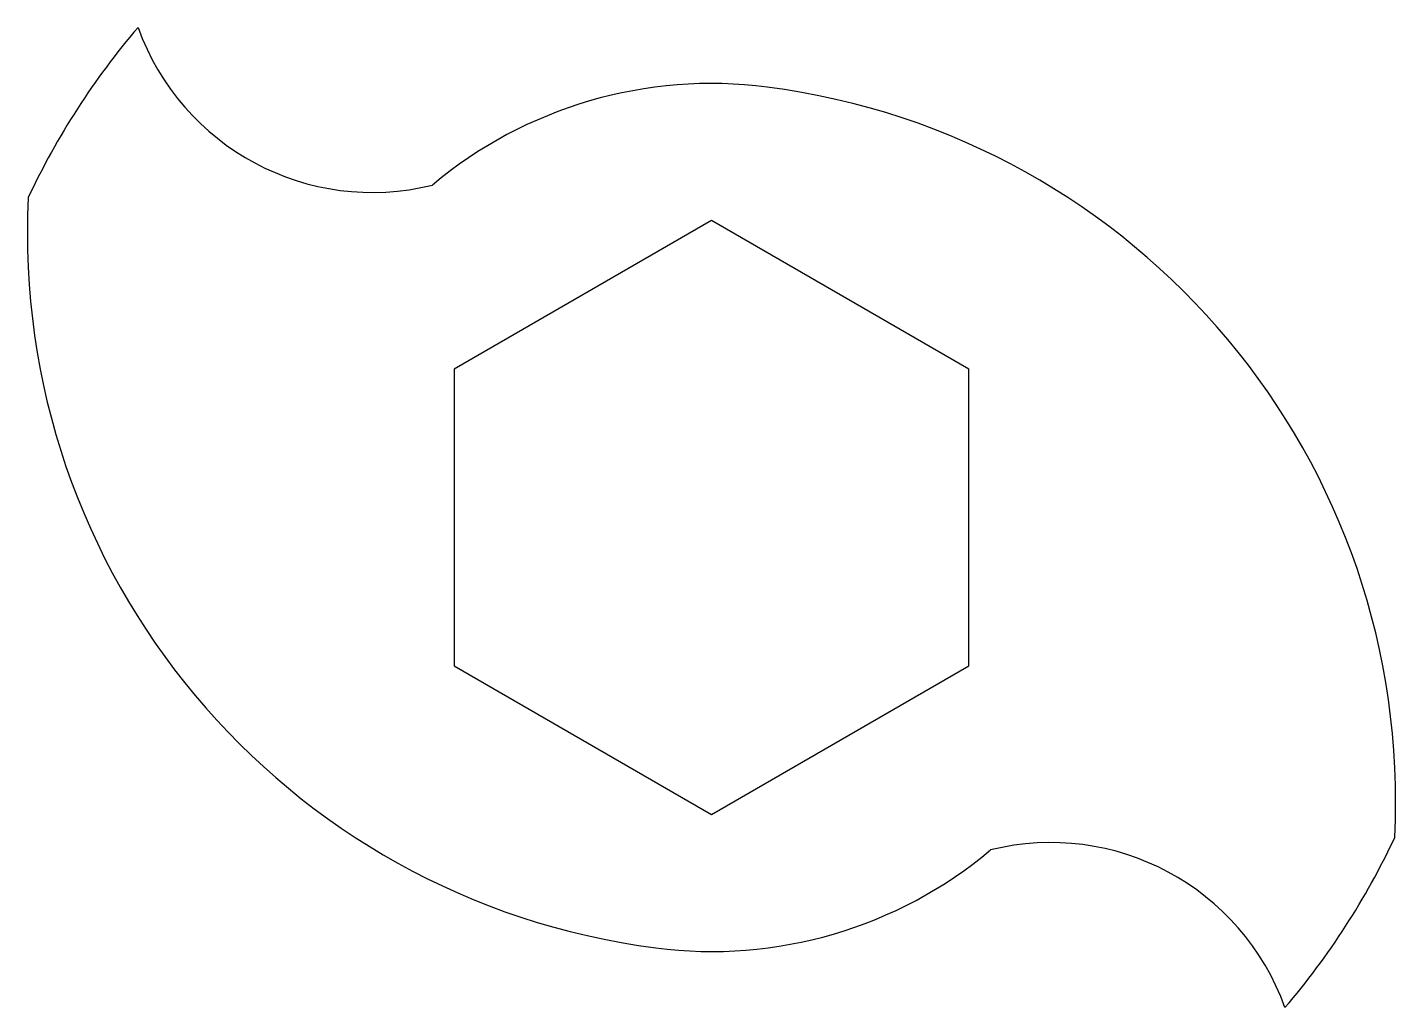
# Model space of a CAD drawing. Extents: x 210.1 to 289.9, y 270 to 327.2.
import ezdxf

# ---------------------------------------------------------------- set-up
doc = ezdxf.new("R2010")
doc.units = 0
doc.layers.get('0').update_dxf_attribs({"linetype": 'CONTINUOUS'})

msp = doc.modelspace()

# ---------------------------------------------------------------- linework, layer by layer
at = {"color": 7, "linetype": 'CONTINUOUS'}
for p, q in [((250, 315.932), (235, 307.271)), ((265, 307.271), (250, 315.932)), ((235, 307.271), (235, 289.951)), ((265, 289.951), (265, 307.271)), ((235, 289.951), (250, 281.291)), ((250, 281.291), (265, 289.951))]:
    msp.add_line(p, q, dxfattribs=at)
for centre, radius, start, end in [((250, 298.611), 44, 139.46389, 154.89103), ((230.218, 332.077), 14.5, 199.62299, 283.99344), ((250, 298.611), 25.321, 82.63377, 130), ((247.857, 282.032), 42.037, 357.1475, 82.63377), ((252.143, 315.19), 42.037, 177.1475, 262.63377), ((269.782, 265.145), 14.5, 19.62299, 103.99344), ((250, 298.611), 44, 319.46389, 334.89103), ((250, 298.611), 25.321, 262.63377, 310)]:
    msp.add_arc(centre, radius, start, end, dxfattribs=at)

doc.saveas('drawing.dxf')
